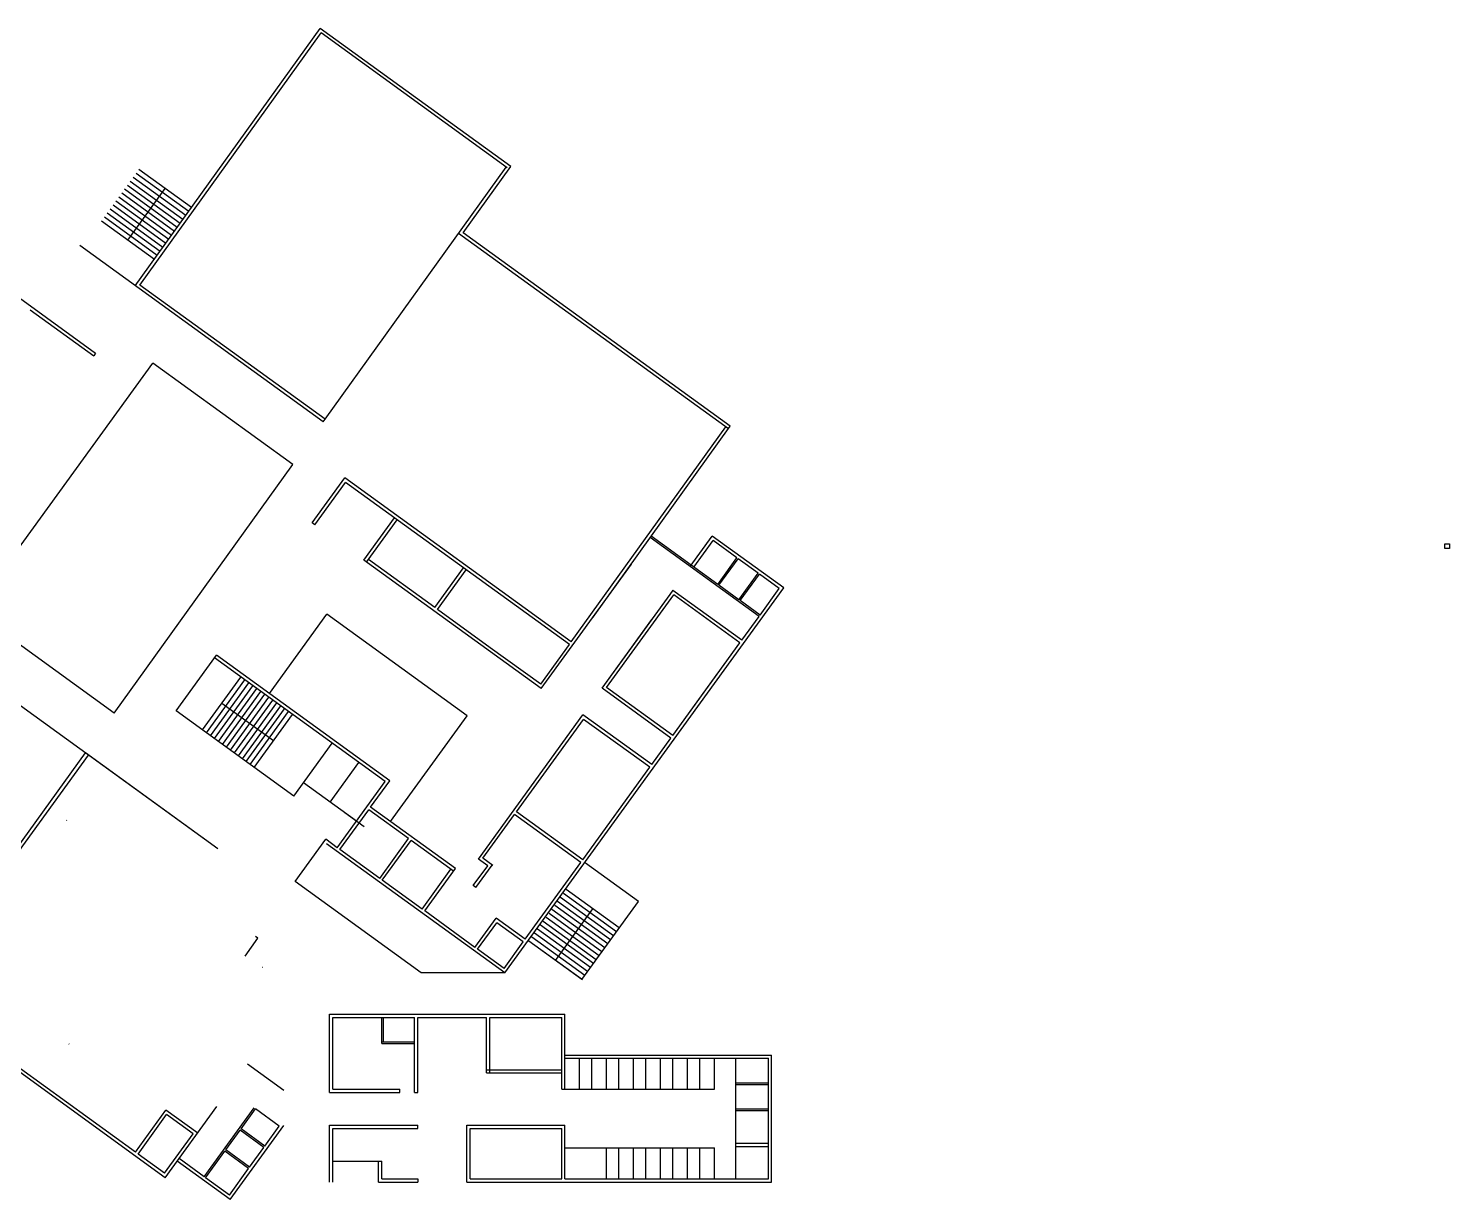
# Model space of a CAD drawing. Header units: metres. Extents: x 141303 to 146299, y 125960 to 127091.
# Drawn here: x 142174.5 to 142261.4, y 126586.4 to 126658 of the extents above; entities that cross this region are included whole.
import ezdxf

# ---------------------------------------------------------------- set-up
doc = ezdxf.new("R2010")
doc.units = ezdxf.units.M
doc.header["$MEASUREMENT"] = 0
doc.layers.add('new column', color=4, linetype='Continuous', lineweight=25)
doc.layers.add('NVMI_WALL', color=7, linetype='Continuous', lineweight=30)

msp = doc.modelspace()

# ---------------------------------------------------------------- linework, layer by layer
at = {"layer": 'new column'}
for p, q in [((142261.12434, 126626.50958), (142261.42434, 126626.50958)), ((142261.12434, 126626.20958), (142261.12434, 126626.50958)), ((142261.42434, 126626.50958), (142261.42434, 126626.20958)), ((142261.42434, 126626.20958), (142261.12434, 126626.20958))]:
    msp.add_line(p, q, dxfattribs=at)
at = {"layer": 'NVMI_WALL'}
for p, q in [((142181.00243, 126642.29104), (142192.31928, 126658.04937)), ((142181.28154, 126642.33683), (142192.36461, 126657.76962)), ((142203.98292, 126649.60409), (142192.31928, 126658.04937)), ((142203.76418, 126649.51555), (142192.36461, 126657.76962)), ((142160.43009, 126651.31416), (142178.57293, 126638.17749)), ((142184.09448, 126646.59661), (142180.87129, 126648.93042)), ((142184.26947, 126646.84029), (142181.04723, 126649.17341)), ((142184.44447, 126647.08396), (142181.22318, 126649.4164)), ((142192.62119, 126634.12615), (142203.70426, 126649.55894)), ((142201.06632, 126645.54283), (142203.98292, 126649.60409)), ((142183.56949, 126645.86559), (142180.34347, 126648.20145)), ((142183.74449, 126646.10926), (142180.51941, 126648.44444)), ((142180.54957, 126645.08914), (142182.82452, 126648.25692)), ((142183.91948, 126646.35294), (142180.69535, 126648.68743)), ((142182.86951, 126644.89088), (142179.6397, 126647.22949)), ((142183.0445, 126645.13456), (142179.81564, 126647.47248)), ((142183.2195, 126645.37824), (142179.99158, 126647.71547)), ((142183.39449, 126645.62191), (142180.16752, 126647.95846)), ((142182.34452, 126644.15986), (142179.11187, 126646.50052)), ((142182.51951, 126644.40353), (142179.28781, 126646.74351)), ((142182.69451, 126644.64721), (142179.46376, 126646.9865)), ((142182.16952, 126643.91618), (142178.92962, 126646.26209)), ((142217.29186, 126633.5475), (142200.78766, 126645.49767)), ((142217.40915, 126633.7095), (142201.06632, 126645.54283)), ((142192.50453, 126633.9637), (142177.60099, 126644.75488)), ((142182.28682, 126644.07818), (142182.28619, 126644.07863)), ((142179.37794, 126643.45767), (142179.38293, 126643.46463)), ((142192.62119, 126634.12615), (142181.28154, 126642.33683)), ((142174.56802, 126640.8304), (142178.45563, 126638.0155)), ((142178.57293, 126638.17749), (142178.45563, 126638.0155)), ((142171.0681, 126622.39866), (142182.08059, 126637.56058)), ((142190.6379, 126631.36449), (142182.08059, 126637.56058)), ((142192.50453, 126633.9637), (142192.62119, 126634.12615)), ((142207.68199, 126620.50896), (142217.12941, 126633.66416)), ((142209.00872, 126622.01352), (142217.40852, 126633.70995)), ((142179.70696, 126616.14353), (142190.6379, 126631.36449)), ((142191.82931, 126627.78568), (142193.82523, 126630.54221)), ((142191.99321, 126627.67102), (142193.86992, 126630.26292)), ((142207.68262, 126620.5085), (142193.82523, 126630.54221)), ((142207.56532, 126620.34651), (142193.86992, 126630.26292)), ((142194.99445, 126625.49792), (142196.87116, 126628.08982)), ((142191.99321, 126627.67102), (142191.83122, 126627.78832)), ((142195.15644, 126625.38062), (142197.03316, 126627.97252)), ((142219.17093, 126622.0665), (142212.51026, 126626.88929)), ((142216.63768, 126624.02421), (142212.56859, 126626.97051)), ((142214.95909, 126625.11616), (142216.30798, 126626.97909)), ((142215.17973, 126625.07986), (142216.35268, 126626.6998)), ((142220.68181, 126623.81214), (142216.30798, 126626.97909)), ((142217.81062, 126625.64415), (142216.35268, 126626.6998)), ((142205.84367, 126617.64233), (142194.99445, 126625.49792)), ((142199.32358, 126622.61025), (142195.27374, 126625.54262)), ((142216.63768, 126624.02421), (142217.81062, 126625.64415)), ((142216.71867, 126623.96557), (142217.89162, 126625.5855)), ((142219.10657, 126624.70579), (142217.89162, 126625.5855)), ((142199.32358, 126622.61025), (142201.083, 126625.04016)), ((142199.48557, 126622.49296), (142201.24499, 126624.92286)), ((142205.84367, 126617.64233), (142211.35461, 126625.2534)), ((142214.95909, 126625.11616), (142215.07476, 126625.27591)), ((142219.17093, 126622.0665), (142214.95909, 126625.11616)), ((142217.93363, 126623.08586), (142219.10657, 126624.70579)), ((142218.01462, 126623.02721), (142219.18757, 126624.64715)), ((142220.40252, 126623.76744), (142219.18757, 126624.64715)), ((142203.61381, 126600.2398), (142220.68181, 126623.81214)), ((142213.72587, 126623.41298), (142213.9067, 126623.66273)), ((142213.72587, 126623.41298), (142213.9067, 126623.66273)), ((142218.11365, 126620.60631), (142213.90181, 126623.65597)), ((142217.93363, 126623.08586), (142216.71867, 126623.96557)), ((142219.22958, 126622.1475), (142220.40252, 126623.76744)), ((142209.56191, 126617.6622), (142213.72587, 126623.41298)), ((142209.8412, 126617.7069), (142213.94651, 126623.37668)), ((142217.99635, 126620.44432), (142213.94651, 126623.37668)), ((142219.22958, 126622.1475), (142218.01462, 126623.02721)), ((142179.70696, 126616.14353), (142171.0681, 126622.39866)), ((142189.20445, 126617.3401), (142192.72329, 126622.19991)), ((142201.30896, 126615.98329), (142192.72329, 126622.19991)), ((142202.72545, 126620.14706), (142199.48557, 126622.49296)), ((142218.11365, 126620.60631), (142219.17093, 126622.0665)), ((142209.56191, 126617.6622), (142212.61157, 126621.87404)), ((142209.56191, 126617.6622), (142212.61157, 126621.87404)), ((142205.81536, 126617.90975), (142207.56532, 126620.34651)), ((142213.89104, 126614.77454), (142217.99635, 126620.44432)), ((142213.89104, 126614.77454), (142217.99635, 126620.44432)), ((142186.05669, 126607.84204), (142170.05151, 126619.43089)), ((142183.50093, 126616.28349), (142185.96412, 126619.68536)), ((142183.50139, 126616.28412), (142185.96457, 126619.68599)), ((142196.29585, 126611.95851), (142185.84728, 126619.524)), ((142196.57514, 126612.00321), (142185.96457, 126619.68599)), ((142205.81536, 126617.90975), (142202.72545, 126620.14706)), ((142213.89104, 126614.77454), (142216.70611, 126618.66239)), ((142213.89104, 126614.77454), (142216.70611, 126618.66239)), ((142185.12132, 126615.11118), (142187.46722, 126618.35105)), ((142185.36431, 126614.93523), (142187.71021, 126618.17511)), ((142185.60731, 126614.75929), (142187.9532, 126617.99917)), ((142185.8503, 126614.58335), (142188.19619, 126617.82322)), ((142185.8503, 126614.58335), (142188.19619, 126617.82322)), ((142186.09329, 126614.40741), (142188.43918, 126617.64728)), ((142186.09329, 126614.40741), (142188.43918, 126617.64728)), ((142213.77375, 126614.61254), (142209.56191, 126617.6622)), ((142213.89104, 126614.77454), (142209.8412, 126617.7069)), ((142189.45315, 126614.44387), (142186.29427, 126616.73111)), ((142186.33628, 126614.23147), (142188.68217, 126617.47134)), ((142186.33628, 126614.23147), (142188.68217, 126617.47134)), ((142186.57927, 126614.05552), (142188.92516, 126617.2954)), ((142186.82226, 126613.87958), (142189.16815, 126617.11946)), ((142187.06525, 126613.70364), (142189.41114, 126616.94351)), ((142187.30824, 126613.5277), (142189.65413, 126616.76757)), ((142190.71011, 126611.06451), (142183.50139, 126616.28412)), ((142187.55123, 126613.35176), (142189.89712, 126616.59163)), ((142187.79422, 126613.17581), (142190.14011, 126616.41569)), ((142188.03721, 126612.99987), (142190.3831, 126616.23975)), ((142188.2802, 126612.82393), (142190.62609, 126616.0638)), ((142196.61717, 126609.50354), (142201.30896, 126615.98329)), ((142201.99641, 126607.21361), (142208.38896, 126616.04227)), ((142201.99641, 126607.21361), (142208.38896, 126616.04227)), ((142201.99641, 126607.21361), (142208.38896, 126616.04227)), ((142212.6008, 126612.9926), (142208.38896, 126616.04227)), ((142204.32835, 126610.0932), (142208.43366, 126615.76298)), ((142212.48351, 126612.83061), (142208.43366, 126615.76298)), ((142190.71011, 126611.06451), (142193.056, 126614.30439)), ((142212.6008, 126612.9926), (142213.77375, 126614.61254)), ((142212.6008, 126612.9926), (142213.77375, 126614.61254)), ((142212.6008, 126612.9926), (142213.77375, 126614.61254)), ((142165.43283, 126596.06932), (142178.14466, 126613.57089)), ((142174.51624, 126608.91563), (142177.957, 126613.70677)), ((142186.05669, 126607.84204), (142177.957, 126613.70677)), ((142186.05669, 126607.84204), (142177.957, 126613.70677)), ((142186.05669, 126607.84204), (142177.957, 126613.70677)), ((142192.91649, 126610.70155), (142194.67591, 126613.13146)), ((142208.37819, 126607.16083), (142212.48351, 126612.83061)), ((142208.37819, 126607.16083), (142212.48351, 126612.83061)), ((142208.37819, 126607.16083), (142212.48351, 126612.83061)), ((142194.53643, 126609.52861), (142191.29658, 126611.87448)), ((142193.36348, 126607.90867), (142196.29585, 126611.95851)), ((142195.40219, 126610.38327), (142196.57514, 126612.00321)), ((142176.20704, 126611.27002), (142176.19758, 126611.27687)), ((142193.52548, 126607.79137), (142195.28489, 126610.22128)), ((142194.99905, 126609.19364), (142193.8243, 126610.04423)), ((142197.71483, 126608.46184), (142195.28489, 126610.22128)), ((142200.58602, 126606.62983), (142195.40219, 126610.38327)), ((142202.2757, 126607.25831), (142204.21106, 126609.9312)), ((142208.2609, 126606.99884), (142204.21106, 126609.9312)), ((142208.37819, 126607.16083), (142204.32835, 126610.0932)), ((142171.50654, 126604.77189), (142174.51624, 126608.91563)), ((142176.80318, 126609.58121), (142176.79838, 126609.58468)), ((142190.77464, 126605.8324), (142192.65136, 126608.4243)), ((142193.36348, 126607.90867), (142192.65136, 126608.4243)), ((142203.61381, 126600.2398), (142192.69606, 126608.14501)), ((142195.95541, 126606.03194), (142197.71483, 126608.46184)), ((142196.1174, 126605.91464), (142197.87682, 126608.34455)), ((142200.46872, 126606.46783), (142197.87682, 126608.34455)), ((142195.95541, 126606.03194), (142193.52548, 126607.79137)), ((142202.56338, 126606.80308), (142201.99641, 126607.21361)), ((142202.87555, 126606.82397), (142202.2757, 126607.25831)), ((142198.54731, 126604.15522), (142200.30673, 126606.58513)), ((142198.7093, 126604.03793), (142200.58602, 126606.62983)), ((142201.68368, 126605.58812), (142202.56338, 126606.80308)), ((142201.84567, 126605.47083), (142202.83659, 126606.83938)), ((142204.85936, 126602.30102), (142208.2609, 126606.99884)), ((142204.85936, 126602.30102), (142208.2609, 126606.99884)), ((142204.85936, 126602.30102), (142208.2609, 126606.99884)), ((142211.78698, 126604.61708), (142208.5471, 126606.96298)), ((142198.49849, 126600.2398), (142190.77464, 126605.8324)), ((142198.54731, 126604.15522), (142196.1174, 126605.91464)), ((142201.84567, 126605.47083), (142201.68368, 126605.58812)), ((142210.08621, 126602.26818), (142206.84633, 126604.61407)), ((142210.26215, 126602.51117), (142207.02227, 126604.85706)), ((142210.43809, 126602.75416), (142207.19822, 126605.10005)), ((142210.61403, 126602.99715), (142207.37416, 126605.34304)), ((142208.32679, 126599.83827), (142211.78698, 126604.61708)), ((142201.78718, 126601.80933), (142198.7093, 126604.03793)), ((142209.55838, 126601.5392), (142206.31851, 126603.8851)), ((142209.73432, 126601.78219), (142206.49445, 126604.12809)), ((142209.91026, 126602.02519), (142206.67039, 126604.37108)), ((142206.70685, 126601.01122), (142208.9941, 126604.17009)), ((142201.78718, 126601.80933), (142203.07742, 126603.59126)), ((142201.94918, 126601.69203), (142203.12212, 126603.31197)), ((142204.85936, 126602.30102), (142203.07742, 126603.59126)), ((142204.74206, 126602.13902), (142203.12212, 126603.31197)), ((142208.85461, 126600.56724), (142205.61474, 126602.91313)), ((142209.03055, 126600.81023), (142205.79068, 126603.15612)), ((142209.2065, 126601.05322), (142205.96662, 126603.39912)), ((142209.38244, 126601.29621), (142206.14256, 126603.64211)), ((142187.72443, 126601.27877), (142188.5091, 126602.36248)), ((142188.5091, 126602.36248), (142188.34711, 126602.47977)), ((142203.56911, 126600.51909), (142204.74206, 126602.13902)), ((142203.56911, 126600.51909), (142204.74206, 126602.13902)), ((142203.56911, 126600.51909), (142204.74206, 126602.13902)), ((142208.32679, 126599.83827), (142205.08691, 126602.18416)), ((142208.50273, 126600.08126), (142205.26285, 126602.42715)), ((142208.67867, 126600.32425), (142205.4388, 126602.67014)), ((142208.36561, 126599.81325), (142205.44751, 126601.92616)), ((142203.56911, 126600.51909), (142201.94918, 126601.69203)), ((142188.79543, 126600.57699), (142188.78884, 126600.58177)), ((142203.61381, 126600.2398), (142198.49849, 126600.2398)), ((142182.83459, 126587.70506), (142167.45288, 126598.84247)), ((142181.00796, 126589.27459), (142167.57018, 126599.00447)), ((142192.89145, 126597.71982), (142207.29145, 126597.71982)), ((142192.89145, 126597.71982), (142207.29145, 126597.71982)), ((142192.89145, 126592.91982), (142192.89145, 126597.71982)), ((142207.29145, 126593.11982), (142207.29145, 126597.71982)), ((142193.09145, 126597.51982), (142198.09145, 126597.51982)), ((142193.09145, 126593.11982), (142193.09145, 126597.51982)), ((142196.09145, 126595.91982), (142196.09145, 126597.51982)), ((142196.19145, 126596.01982), (142196.19145, 126597.51982)), ((142198.09145, 126592.91982), (142198.09145, 126597.51982)), ((142198.29145, 126592.91982), (142198.29145, 126597.51982)), ((142198.29145, 126597.51982), (142202.49145, 126597.51982)), ((142202.49145, 126594.11982), (142202.49145, 126597.51982)), ((142202.69145, 126594.11982), (142202.69145, 126597.51982)), ((142202.69145, 126597.51982), (142207.09145, 126597.51982)), ((142207.09145, 126593.11982), (142207.09145, 126597.51982)), ((142176.95461, 126595.89079), (142176.94132, 126595.90042)), ((142196.09145, 126596.01982), (142198.09145, 126596.01982)), ((142196.09145, 126595.91982), (142198.09145, 126595.91982)), ((142207.29145, 126595.21982), (142219.94145, 126595.21982)), ((142207.29145, 126595.01982), (142219.74145, 126595.01982)), ((142208.19145, 126593.11982), (142208.19145, 126595.01982)), ((142208.94145, 126593.11982), (142208.94145, 126595.01982)), ((142209.84145, 126593.11982), (142209.84145, 126595.01982)), ((142210.59145, 126593.11982), (142210.59145, 126595.01982)), ((142211.49145, 126593.11982), (142211.49145, 126595.01982)), ((142212.24145, 126593.11982), (142212.24145, 126595.01982)), ((142213.14145, 126593.11982), (142213.14145, 126595.01982)), ((142213.89145, 126593.11982), (142213.89145, 126595.01982)), ((142214.79145, 126593.11982), (142214.79145, 126595.01982)), ((142215.54145, 126593.11982), (142215.54145, 126595.01982)), ((142216.44145, 126593.11982), (142216.44145, 126595.01982)), ((142217.74145, 126587.61982), (142217.74145, 126595.01982)), ((142219.74145, 126587.63852), (142219.74145, 126595.01982)), ((142219.94145, 126587.43852), (142219.94145, 126595.21982)), ((142190.09145, 126593.04574), (142187.86755, 126594.656)), ((142202.49145, 126594.31982), (142207.09145, 126594.31982)), ((142202.49145, 126594.11982), (142207.09145, 126594.11982)), ((142217.74145, 126593.51982), (142219.74145, 126593.51982)), ((142217.74145, 126593.41982), (142219.74145, 126593.41982)), ((142192.89145, 126592.91982), (142197.19145, 126592.91982)), ((142193.09145, 126593.11982), (142197.19145, 126593.11982)), ((142197.19145, 126592.91982), (142197.19145, 126593.11982)), ((142198.09145, 126592.91982), (142198.29145, 126592.91982)), ((142207.09145, 126593.11982), (142216.44145, 126593.11982)), ((142181.00796, 126589.27459), (142182.87396, 126591.8517)), ((142181.16995, 126589.15729), (142182.91866, 126591.57241)), ((142182.83459, 126587.70506), (142185.99083, 126592.0641)), ((142184.81789, 126590.44416), (142182.87396, 126591.8517)), ((142184.5386, 126590.39946), (142182.91866, 126591.57241)), ((142185.22356, 126587.76473), (142188.27322, 126591.97656)), ((142187.47451, 126590.70296), (142188.35422, 126591.91792)), ((142189.81216, 126590.86227), (142188.35422, 126591.91792)), ((142217.74145, 126591.91982), (142219.74145, 126591.91982)), ((142217.74145, 126591.81982), (142219.74145, 126591.81982)), ((142186.53615, 126589.40701), (142187.41586, 126590.62197)), ((142186.8072, 126586.37114), (142190.09145, 126590.90696)), ((142188.8738, 126589.56632), (142187.41586, 126590.62197)), ((142188.93245, 126589.64731), (142187.47451, 126590.70296)), ((142188.93245, 126589.64731), (142189.81216, 126590.86227)), ((142192.89145, 126587.43907), (142192.89145, 126590.91982)), ((142192.89145, 126590.91982), (142198.29145, 126590.91982)), ((142193.09145, 126587.43907), (142193.09145, 126590.71982)), ((142193.09145, 126590.71982), (142195.89145, 126590.71982)), ((142193.09145, 126590.71982), (142198.29145, 126590.71982)), ((142198.29056, 126590.72178), (142198.29056, 126590.91982)), ((142201.29145, 126587.43907), (142201.29145, 126590.91982)), ((142201.29145, 126590.91982), (142207.29145, 126590.91982)), ((142201.49145, 126587.63907), (142201.49145, 126590.71982)), ((142201.49145, 126590.71982), (142207.09145, 126590.71982)), ((142207.09145, 126587.63907), (142207.09145, 126590.71982)), ((142207.29145, 126587.63852), (142207.29145, 126590.91982)), ((142182.78989, 126587.98435), (142184.5386, 126590.39946)), ((142217.74145, 126589.81982), (142219.74145, 126589.81982)), ((142182.78989, 126587.98435), (142181.16995, 126589.15729)), ((142185.22356, 126587.76473), (142183.68462, 126588.87903)), ((142185.30456, 126587.70608), (142186.4775, 126589.32602)), ((142187.93545, 126588.27037), (142186.4775, 126589.32602)), ((142187.99409, 126588.35136), (142186.53615, 126589.40701)), ((142187.99409, 126588.35136), (142188.8738, 126589.56632)), ((142207.29145, 126589.53852), (142216.44145, 126589.53852)), ((142209.84145, 126587.63852), (142209.84145, 126589.53852)), ((142210.59145, 126587.63852), (142210.59145, 126589.53852)), ((142211.49145, 126587.63852), (142211.49145, 126589.53852)), ((142212.24145, 126587.63852), (142212.24145, 126589.53852)), ((142213.14145, 126587.63852), (142213.14145, 126589.53852)), ((142213.89145, 126587.63852), (142213.89145, 126589.53852)), ((142214.79145, 126587.63852), (142214.79145, 126589.53852)), ((142215.54145, 126587.63852), (142215.54145, 126589.53852)), ((142216.44145, 126587.61982), (142216.44145, 126589.53852)), ((142217.74145, 126589.61982), (142219.74145, 126589.61982)), ((142186.8072, 126586.37114), (142183.56732, 126588.71703)), ((142186.7625, 126586.65043), (142187.93545, 126588.27037)), ((142193.09145, 126588.71982), (142196.09145, 126588.71982)), ((142195.89145, 126587.43907), (142195.89145, 126588.71982)), ((142196.09145, 126587.63907), (142196.09145, 126588.71982)), ((142186.7625, 126586.65043), (142185.30456, 126587.70608)), ((142195.89145, 126587.43907), (142198.29145, 126587.43907)), ((142196.09145, 126587.63907), (142198.29145, 126587.63907)), ((142198.28968, 126587.6434), (142198.28968, 126587.43907)), ((142201.29145, 126587.43907), (142207.29145, 126587.43907)), ((142201.49145, 126587.63907), (142207.09145, 126587.63907)), ((142207.29145, 126587.63852), (142219.74145, 126587.63852)), ((142207.29145, 126587.43852), (142219.94145, 126587.43852))]:
    msp.add_line(p, q, dxfattribs=at)

doc.saveas('drawing.dxf')
